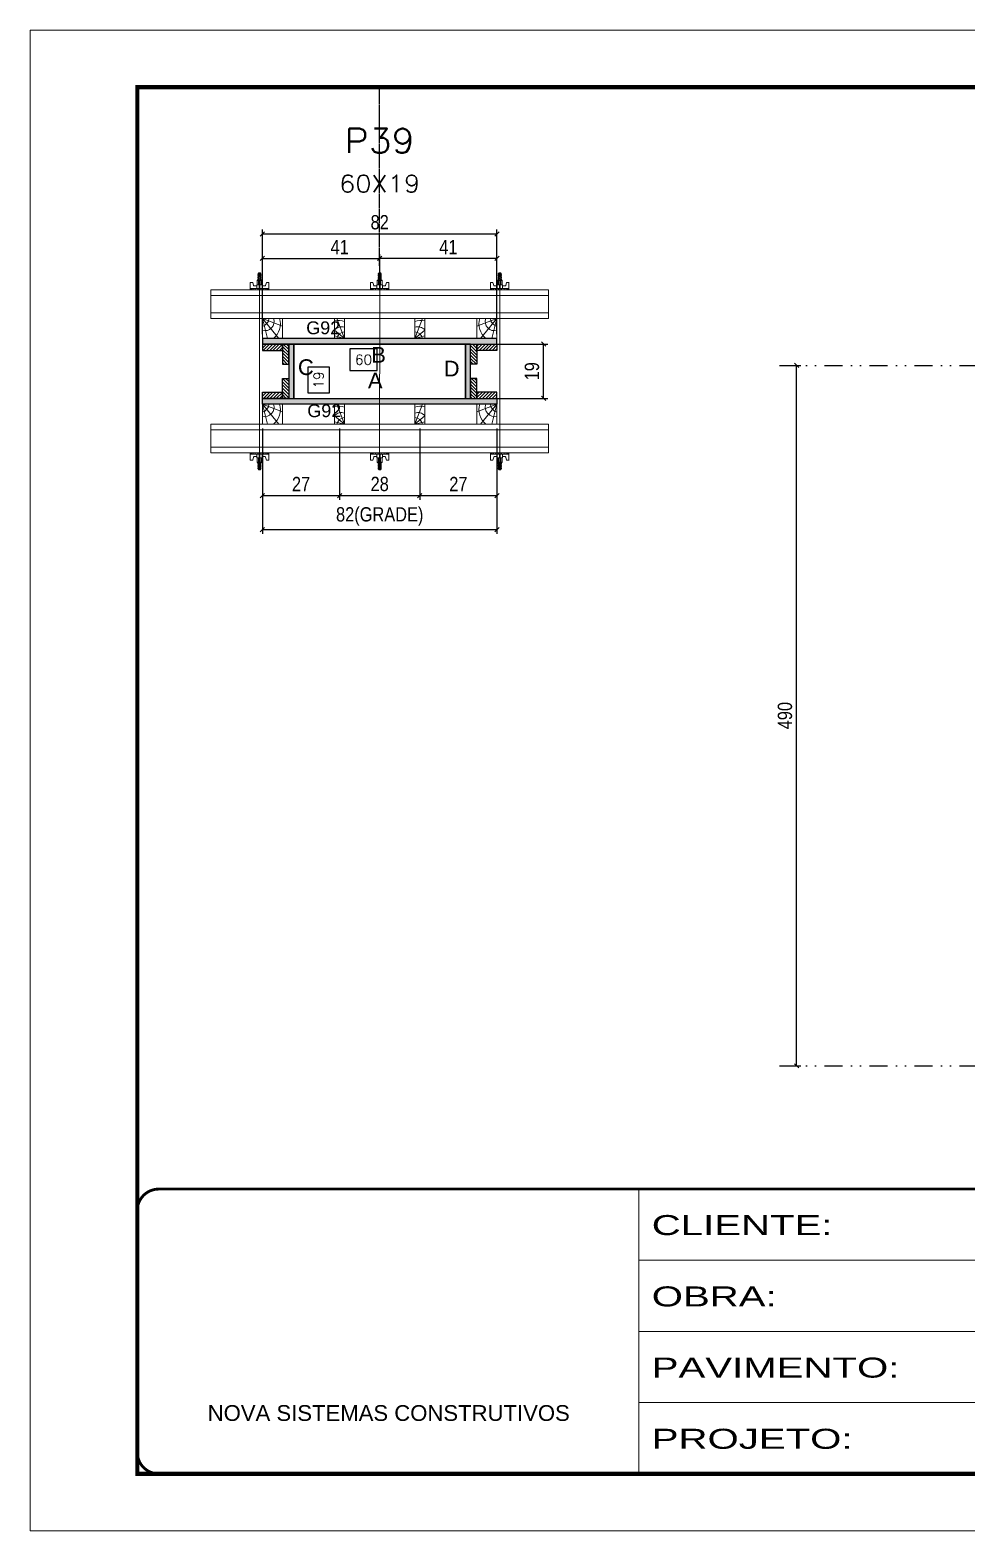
# Model space of a CAD drawing. Header units: millimetres. Extents: x 787 to 8287, y -592 to 17063.
# Drawn here: x 4622 to 5278, y 2854 to 3904 of the extents above; entities that cross this region are included whole.
import ezdxf
from ezdxf.enums import TextEntityAlignment as Align

# ---------------------------------------------------------------- set-up
doc = ezdxf.new("R2010")
doc.units = ezdxf.units.MM
for name, pattern in [('CONTINUO', [0]), ('DASHED', [0.75, 0.5, -0.25]), ('DIVIDE2', [0.625, 0.25, -0.125, 0, -0.125, 0, -0.125]), ('HIDDEN', [0.375, 0.25, -0.125])]:
    doc.linetypes.add(name, pattern=pattern)
for name, color, linetype in [('CHAPA', 1, 'Continuous'), ('COTA', 241, 'Continuous'), ('Cota Seção (2x)', 241, 'Continuous'), ('MEIO_PONT', 93, 'Continuous'), ('Nível', 160, 'Continuous'), ('Painéis', 200, 'Continuous'), ('SARRAFO', 251, 'Continuous'), ('Texto de Titulo', 7, 'Continuous'), ('Texto Qtd Sarr', 242, 'Continuous'), ('TEXTO_GERAL', 7, 'Continuous')]:
    doc.layers.add(name, color=color, linetype=linetype)
for name, color, linetype, lineweight in [('Folhas', 255, 'Continuous', 9), ('Hachura', 251, 'Continuous', 9), ('Madeira', 126, 'Continuous', 18), ('Perfil Metálico', 224, 'Continuous', 18), ('SARRAFO DE PRESSAO', 251, 'DASHED', 9), ('Texto Seção', 7, 'Continuous', 15)]:
    doc.layers.add(name, color=color, linetype=linetype, lineweight=lineweight)
doc.styles.add('ARIAL', font='arial.ttf')
doc.styles.add('COTA TECNICA 2X', font='techl___.ttf', dxfattribs={"height": 10})
doc.styles.add('COTA TECNICA-50', font='techl___.ttf', dxfattribs={"height": 10})
doc.styles.add('ROMANS', font='romans.shx')
doc.styles.add('SANSSERIF', font='sas_____.pfb')
doc.styles.add('Tecnologia', font='')
doc.styles.get('Tecnologia').set_extended_font_data('Forgotten Futurist')
doc.dimstyles.new('COTA PAINEL-50', dxfattribs={"dimtxt": 10, "dimasz": 3, "dimexe": 3, "dimexo": 3, "dimgap": 3, "dimtad": 1, "dimdec": 1, "dimzin": 12, "dimdsep": 46, "dimtxsty": 'COTA TECNICA-50', "dimblk1": 'OBLIQUE', "dimblk2": 'OBLIQUE', "dimsah": 1, "dimcen": 0.9, "dimclrd": 4, "dimclre": 4, "dimclrt": 240, "dimadec": 1, "dimazin": 3, "dimtfac": 1, "dimtdec": 1, "dimtmove": 0, "dimatfit": 3, "dimfxl": 0, "dimtolj": 1, "dimtzin": 12, "dimarcsym": 0})
doc.dimstyles.new('SECAO PILAR', dxfattribs={"dimtxt": 10, "dimasz": 3, "dimexe": 3, "dimexo": 3, "dimgap": 3, "dimtad": 1, "dimdec": 1, "dimlfac": 0.5, "dimzin": 12, "dimdsep": 46, "dimtxsty": 'COTA TECNICA 2X', "dimblk1": 'OBLIQUE', "dimblk2": 'OBLIQUE', "dimsah": 1, "dimcen": 0.9, "dimclrd": 256, "dimclre": 256, "dimclrt": 256, "dimadec": 1, "dimazin": 3, "dimtfac": 1, "dimtdec": 1, "dimtmove": 0, "dimatfit": 3, "dimfxl": 0, "dimtolj": 1, "dimtzin": 12, "dimarcsym": 0})
doc.dimstyles.new('SECÇÃO 2', dxfattribs={"dimtxt": 7, "dimasz": 6, "dimexe": 0.18, "dimexo": 2, "dimgap": -4, "dimtad": 3, "dimdec": 1, "dimlfac": 0.5, "dimzin": 12, "dimdsep": 46, "dimtxsty": 'ROMANS', "dimblk": 'ARCHTICK', "dimcen": 0.09, "dimse1": 1, "dimse2": 1, "dimsd1": 1, "dimsd2": 1, "dimclrd": 180, "dimclre": 5, "dimclrt": 1, "dimadec": 0, "dimazin": 3, "dimtfac": 1, "dimtdec": 1, "dimtofl": 0, "dimtmove": 0, "dimatfit": 3, "dimldrblk": 'ARCHTICK', "dimfxl": 0, "dimtolj": 1, "dimtzin": 0, "dimarcsym": 0})
pattern_1 = [(225, (-4553.9807, -19245.0462), (1.12253202, -1.12253202), [])]
pattern_2 = [(225, (-4338.9807, -19245.0462), (1.12253202, -1.12253202), [])]
pattern_3 = [(135, (-17960.837, 13149.3138), (-1.12253202, -1.12253202), [])]
pattern_4 = [(135, (-17980.837, 13149.3138), (-1.12253202, -1.12253202), [])]

# ---------------------------------------------------------------- blocks, each defined once
blk = doc.blocks.new('9999999999')
at = {"color": 30, "linetype": 'CONTINUO'}
for p, q in [((98564.6, 34230.2), (98564.6, 34429.4)), ((98564.6, 34379.6), (99584, 34379.6)), ((98564.6, 34329.8), (99488, 34329.8)), ((98564.6, 34280), (99488, 34280))]:
    blk.add_line(p, q, dxfattribs=at)
at = {"color": 30, "linetype": 'CONTINUO', "const_width": 2}
blk.add_lwpolyline([(99584, 34230.2), (99584, 34414.4, 0.414214), (99569, 34429.4), (98229, 34429.4, 0.414214), (98214, 34414.4), (98214, 34245.2, 0.414214), (98229, 34230.2), (99584, 34230.2)], format="xyb", dxfattribs=at)
at = {"layer": 'Folhas'}
blk.add_lwpolyline([(98139, 34190.2), (99624, 34190.2), (99624, 35240.2), (98139, 35240.2)], close=True, dxfattribs=at)
at = {"layer": 'Folhas', "color": 30, "const_width": 3}
blk.add_lwpolyline([(98214, 34230.2), (99584, 34230.2), (99584, 35200.2), (98214, 35200.2)], close=True, dxfattribs=at)
at = {"color": 7, "linetype": 'Continuous', "ltscale": 5, "style": 'ARIAL'}
blk.add_text('NOVA SISTEMAS CONSTRUTIVOS', height=11.059, dxfattribs=at).set_placement((98263.2, 34267.2))
at = {"layer": 'Folhas', "color": 7, "style": 'Tecnologia', "width": 1.5}
for s, p in [('CLIENTE:', (98573.7, 34397.2)), ('OBRA:', (98573.7, 34347.3)), ('PAVIMENTO:', (98573.7, 34297.5)), ('PROJETO:', (98573.7, 34247.7))]:
    blk.add_text(s, height=14, dxfattribs=at).set_placement(p)
blk = doc.blocks.new('titulo1')
at = {"layer": 'Defpoints', "color": 252, "linetype": 'HIDDEN', "ltscale": 2}
blk.add_line((0, 0), (0, 125), dxfattribs=at)
at = {"layer": 'Defpoints', "style": 'ROMANS', "oblique": 15}
blk.add_attdef('FOLHA', text='', height=10, dxfattribs=at).set_placement((0, 15.6), align=Align.MIDDLE_CENTER)
at = {"layer": 'Texto Qtd Sarr', "color": 3, "style": 'ROMANS', "oblique": 15}
for tag, height, p in [('TITULO', 17, (0, 71.4)), ('SEÇÃO', 12, (0, 41.5))]:
    blk.add_attdef(tag, text='', height=height, dxfattribs=at).set_placement(p, align=Align.MIDDLE_CENTER)
blk = doc.blocks.new('*D418')
at = {"layer": 'Cota Seção (2x)', "color": 180, "lineweight": -2}
for p, q in [((4865.2, 3681), (4846.2, 3681)), ((4846.2, 3681), (4846.2, 3666)), ((4865.2, 3666), (4865.2, 3681)), ((4846.2, 3666), (4865.2, 3666))]:
    blk.add_line(p, q, dxfattribs=at)
at = {"layer": 'Defpoints', "color": 0}
for p in [(4927, 3662), (4807, 3646.4), (4927, 3646.4)]:
    blk.add_point(p, dxfattribs=at)
at = {"layer": 'Cota Seção (2x)', "color": 1, "insert": (4855.7, 3673.5), "char_height": 7, "attachment_point": 5, "style": 'ROMANS'}
blk.add_mtext('\\A1;60', dxfattribs=at)
blk = doc.blocks.new('_ArchTick')
at = {"color": 0, "linetype": 'ByBlock', "const_width": 0.15}
blk.add_lwpolyline([(-0.5, -0.5), (0.5, 0.5)], dxfattribs=at)
blk = doc.blocks.new('*D419')
at = {"layer": 'Cota Seção (2x)', "color": 180, "lineweight": -2}
for p, q in [((4831.8, 3668.3), (4816.8, 3668.3)), ((4816.8, 3668.3), (4816.8, 3650.3)), ((4831.8, 3650.3), (4831.8, 3668.3)), ((4816.8, 3650.3), (4831.8, 3650.3))]:
    blk.add_line(p, q, dxfattribs=at)
at = {"layer": 'Defpoints', "color": 0}
for p in [(4807, 3684.4), (4835.8, 3684.4), (4807, 3646.4)]:
    blk.add_point(p, dxfattribs=at)
at = {"layer": 'Cota Seção (2x)', "color": 1, "insert": (4824.3, 3659.3), "char_height": 7, "attachment_point": 5, "rotation": 90, "style": 'ROMANS'}
blk.add_mtext('\\A1;19', dxfattribs=at)
blk = doc.blocks.new('_Oblique')
at = {"color": 0, "linetype": 'ByBlock', "lineweight": -2}
blk.add_line((-0.5, -0.5), (0.5, 0.5), dxfattribs=at)
blk = doc.blocks.new('*D1265')
at = {"layer": 'Cota Seção (2x)', "lineweight": -2}
for p, q in [((4933.6, 3684.4), (4984.6, 3684.4)), ((4981.6, 3646.4), (4981.6, 3684.4)), ((4933.6, 3646.4), (4984.6, 3646.4))]:
    blk.add_line(p, q, dxfattribs=at)
at = {"layer": 'Defpoints', "color": 0}
for p in [(4930.6, 3684.4), (4981.6, 3684.4), (4930.6, 3646.4)]:
    blk.add_point(p, dxfattribs=at)
at = {"layer": 'Cota Seção (2x)', "lineweight": -2, "xscale": 3, "yscale": 3, "zscale": 3}
for p, rotation in [((4981.6, 3684.4), 90), ((4981.6, 3646.4), 270)]:
    blk.add_blockref('_Oblique', p, dxfattribs=dict(at, rotation=rotation))
at = {"layer": 'Cota Seção (2x)', "insert": (4973.5, 3665.4), "char_height": 10, "attachment_point": 5, "rotation": 90, "style": 'COTA TECNICA 2X'}
blk.add_mtext('\\A1;19', dxfattribs=at)
blk = doc.blocks.new('*D420')
at = {"layer": 'Cota Seção (2x)', "lineweight": -2}
for p, q in [((4785, 3625.4), (4785, 3551.6)), ((4949, 3625.4), (4949, 3551.6)), ((4785, 3554.6), (4949, 3554.6))]:
    blk.add_line(p, q, dxfattribs=at)
at = {"layer": 'Defpoints', "color": 0}
for p in [(4785, 3628.4), (4949, 3628.4), (4949, 3554.6)]:
    blk.add_point(p, dxfattribs=at)
at = {"layer": 'Cota Seção (2x)', "lineweight": -2, "xscale": 3, "yscale": 3, "zscale": 3, "rotation": 180}
blk.add_blockref('_Oblique', (4785, 3554.6), dxfattribs=at)
at = {"layer": 'Cota Seção (2x)', "lineweight": -2, "xscale": 3, "yscale": 3, "zscale": 3}
blk.add_blockref('_Oblique', (4949, 3554.6), dxfattribs=at)
at = {"layer": 'Cota Seção (2x)', "insert": (4867, 3563.8), "char_height": 10, "attachment_point": 5, "style": 'COTA TECNICA 2X'}
blk.add_mtext('\\A1;82(GRADE)', dxfattribs=at)
blk = doc.blocks.new('*D421')
at = {"layer": 'Cota Seção (2x)', "lineweight": -2}
for p, q in [((4895, 3625.4), (4895, 3575.4)), ((4949, 3625.4), (4949, 3575.4)), ((4895, 3578.4), (4949, 3578.4))]:
    blk.add_line(p, q, dxfattribs=at)
at = {"layer": 'Defpoints', "color": 0}
for p in [(4895, 3628.4), (4949, 3628.4), (4949, 3578.4)]:
    blk.add_point(p, dxfattribs=at)
at = {"layer": 'Cota Seção (2x)', "lineweight": -2, "xscale": 3, "yscale": 3, "zscale": 3, "rotation": 180}
blk.add_blockref('_Oblique', (4895, 3578.4), dxfattribs=at)
at = {"layer": 'Cota Seção (2x)', "lineweight": -2, "xscale": 3, "yscale": 3, "zscale": 3}
blk.add_blockref('_Oblique', (4949, 3578.4), dxfattribs=at)
at = {"layer": 'Cota Seção (2x)', "insert": (4922, 3586.5), "char_height": 10, "attachment_point": 5, "style": 'COTA TECNICA 2X'}
blk.add_mtext('\\A1;27', dxfattribs=at)
blk = doc.blocks.new('*D422')
at = {"layer": 'Cota Seção (2x)', "lineweight": -2}
for p, q in [((4785, 3625.4), (4785, 3575.4)), ((4839, 3625.4), (4839, 3575.4)), ((4785, 3578.4), (4839, 3578.4))]:
    blk.add_line(p, q, dxfattribs=at)
at = {"layer": 'Defpoints', "color": 0}
for p in [(4785, 3628.4), (4839, 3628.4), (4839, 3578.4)]:
    blk.add_point(p, dxfattribs=at)
at = {"layer": 'Cota Seção (2x)', "lineweight": -2, "xscale": 3, "yscale": 3, "zscale": 3, "rotation": 180}
blk.add_blockref('_Oblique', (4785, 3578.4), dxfattribs=at)
at = {"layer": 'Cota Seção (2x)', "lineweight": -2, "xscale": 3, "yscale": 3, "zscale": 3}
blk.add_blockref('_Oblique', (4839, 3578.4), dxfattribs=at)
at = {"layer": 'Cota Seção (2x)', "insert": (4812, 3586.5), "char_height": 10, "attachment_point": 5, "style": 'COTA TECNICA 2X'}
blk.add_mtext('\\A1;27', dxfattribs=at)
blk = doc.blocks.new('*D423')
at = {"layer": 'Cota Seção (2x)', "lineweight": -2}
for p, q in [((4839, 3625.4), (4839, 3575.4)), ((4895, 3625.4), (4895, 3575.4)), ((4839, 3578.4), (4895, 3578.4))]:
    blk.add_line(p, q, dxfattribs=at)
at = {"layer": 'Defpoints', "color": 0}
for p in [(4839, 3628.4), (4895, 3628.4), (4895, 3578.4)]:
    blk.add_point(p, dxfattribs=at)
at = {"layer": 'Cota Seção (2x)', "lineweight": -2, "xscale": 3, "yscale": 3, "zscale": 3, "rotation": 180}
blk.add_blockref('_Oblique', (4839, 3578.4), dxfattribs=at)
at = {"layer": 'Cota Seção (2x)', "lineweight": -2, "xscale": 3, "yscale": 3, "zscale": 3}
blk.add_blockref('_Oblique', (4895, 3578.4), dxfattribs=at)
at = {"layer": 'Cota Seção (2x)', "insert": (4867, 3586.5), "char_height": 10, "attachment_point": 5, "style": 'COTA TECNICA 2X'}
blk.add_mtext('\\A1;28', dxfattribs=at)
blk = doc.blocks.new('*D424')
at = {"layer": 'Cota Seção (2x)', "lineweight": -2}
for p, q in [((4785, 3691.4), (4785, 3764.5)), ((4785, 3761.5), (4949, 3761.5)), ((4949, 3691.4), (4949, 3764.5))]:
    blk.add_line(p, q, dxfattribs=at)
at = {"layer": 'Defpoints', "color": 0}
for p in [(4949, 3761.5), (4785, 3688.4), (4949, 3688.4)]:
    blk.add_point(p, dxfattribs=at)
at = {"layer": 'Cota Seção (2x)', "lineweight": -2, "xscale": 3, "yscale": 3, "zscale": 3, "rotation": 180}
blk.add_blockref('_Oblique', (4785, 3761.5), dxfattribs=at)
at = {"layer": 'Cota Seção (2x)', "lineweight": -2, "xscale": 3, "yscale": 3, "zscale": 3}
blk.add_blockref('_Oblique', (4949, 3761.5), dxfattribs=at)
at = {"layer": 'Cota Seção (2x)', "insert": (4867, 3769.6), "char_height": 10, "attachment_point": 5, "style": 'COTA TECNICA 2X'}
blk.add_mtext('\\A1;82', dxfattribs=at)
blk = doc.blocks.new('*D425')
at = {"layer": 'Cota Seção (2x)', "lineweight": -2}
for p, q in [((4785, 3725.4), (4785, 3747.3)), ((4785, 3744.3), (4867, 3744.3)), ((4867, 3725.4), (4867, 3747.3))]:
    blk.add_line(p, q, dxfattribs=at)
at = {"layer": 'Defpoints', "color": 0}
for p in [(4867, 3744.3), (4785, 3722.4), (4867, 3722.4)]:
    blk.add_point(p, dxfattribs=at)
at = {"layer": 'Cota Seção (2x)', "lineweight": -2, "xscale": 3, "yscale": 3, "zscale": 3, "rotation": 180}
blk.add_blockref('_Oblique', (4785, 3744.3), dxfattribs=at)
at = {"layer": 'Cota Seção (2x)', "lineweight": -2, "xscale": 3, "yscale": 3, "zscale": 3}
blk.add_blockref('_Oblique', (4867, 3744.3), dxfattribs=at)
at = {"layer": 'Cota Seção (2x)', "insert": (4839, 3752.3), "char_height": 10, "attachment_point": 5, "style": 'COTA TECNICA 2X'}
blk.add_mtext('\\A1;41', dxfattribs=at)
blk = doc.blocks.new('*D426')
at = {"layer": 'Cota Seção (2x)', "lineweight": -2}
for p, q in [((4867, 3725.4), (4867, 3747.3)), ((4949, 3744.3), (4867, 3744.3)), ((4949, 3725.4), (4949, 3747.3))]:
    blk.add_line(p, q, dxfattribs=at)
at = {"layer": 'Defpoints', "color": 0}
for p in [(4867, 3744.3), (4867, 3722.4), (4949, 3722.4)]:
    blk.add_point(p, dxfattribs=at)
at = {"layer": 'Cota Seção (2x)', "lineweight": -2, "xscale": 3, "yscale": 3, "zscale": 3, "rotation": 180}
blk.add_blockref('_Oblique', (4867, 3744.3), dxfattribs=at)
at = {"layer": 'Cota Seção (2x)', "lineweight": -2, "xscale": 3, "yscale": 3, "zscale": 3}
blk.add_blockref('_Oblique', (4949, 3744.3), dxfattribs=at)
at = {"layer": 'Cota Seção (2x)', "insert": (4915, 3752.3), "char_height": 10, "attachment_point": 5, "style": 'COTA TECNICA 2X'}
blk.add_mtext('\\A1;41', dxfattribs=at)
blk = doc.blocks.new('C')
at = {"layer": 'Hachura', "color": 0}
for p, q in [((0, 3.22), (0, -3.22)), ((0.45, 3.22), (0, 3.22)), ((0.46, 3.16), (0, 3.16)), ((0.46, 3.05), (0, 3.05)), ((0.46, 2.88), (0, 2.88)), ((0, 2.75), (0, -1.16)), ((0.46, 2.65), (0, 2.65)), ((0.46, 2.23), (0, 2.23)), ((0.46, 1.51), (0, 1.51)), ((0.39, 0.49), (0.17, 0.49)), ((0.45, -3.23), (0.45, 3.22)), ((0.45, 3.22), (2.58, 3.22)), ((1.74, 0.97), (0.45, 0.97)), ((1.45, 0.1), (0.45, 0.1)), ((1.35, 1.94), (1.35, 0.96)), ((2.58, 2.39), (1.47, 2.09)), ((1.74, -0.97), (1.74, 0.97)), ((1.74, 0.97), (1.74, 0.84)), ((1.74, 0.97), (1.74, 0.84)), ((1.74, 0.84), (3.35, 0.84)), ((3.35, 0.45), (1.74, 0.45)), ((2.58, 3.22), (2.58, 2.39)), ((3.32, 0.84), (3.32, -0.84)), ((3.35, 0.84), (3.35, -0.84)), ((3.68, 0.45), (3.35, 0.45)), ((3.84, -0.52), (3.35, 0.45)), ((3.35, 0.06), (3.67, -0.57)), ((3.68, 0.45), (4.16, -0.52)), ((3.72, 0.5), (4.25, -0.57)), ((4.37, -0.55), (3.83, 0.53)), ((4.15, 0.45), (3.93, 0.45)), ((4.42, -0.52), (3.93, 0.45)), ((4.15, 0.45), (4.26, 0.45)), ((4.26, 0.45), (4.74, -0.52)), ((4.3, 0.5), (4.83, -0.57)), ((4.95, -0.55), (4.41, 0.53)), ((4.51, 0.45), (4.84, 0.45)), ((5, -0.52), (4.51, 0.45)), ((4.84, 0.45), (5.32, -0.52)), ((4.88, 0.5), (5.41, -0.57)), ((5.53, -0.55), (4.99, 0.53)), ((5.58, -0.52), (5.09, 0.45)), ((5.42, 0.45), (5.09, 0.45)), ((5.58, -0.52), (5.09, 0.45)), ((5.42, 0.45), (5.74, -0.19)), ((5.46, 0.5), (5.74, -0.07)), ((5.74, 0.19), (5.57, 0.53)), ((5.74, 0.32), (5.68, 0.45)), ((5.68, 0.45), (5.74, 0.45)), ((5.74, 0.45), (5.9, 0.29)), ((5.74, 0.45), (5.74, -0.52)), ((5.9, -0.36), (5.9, 0.29)), ((0.45, 0), (0, 0)), ((0.46, -1.52), (0, -1.52)), ((0.46, -2.23), (0, -2.23)), ((0.46, -2.65), (0, -2.65)), ((0.46, -2.88), (0, -2.88)), ((0.46, -3.05), (0, -3.05)), ((0.46, -3.16), (0, -3.16)), ((0, -3.22), (2.57, -3.22)), ((0.08, -0.48), (0.29, -0.48)), ((0.29, -0.48), (0.4, -0.48)), ((0.45, 0), (0.45, -0.97)), ((0.45, -0.16), (1.45, -0.16)), ((0.45, -0.65), (0.45, -0.32)), ((0.45, -3.23), (0.45, -0.65)), ((0.45, -0.97), (1.74, -0.97)), ((1.35, -1.94), (1.35, -0.97)), ((2.58, -2.39), (1.47, -2.1)), ((3.35, -0.32), (1.74, -0.32)), ((3.35, -0.84), (1.74, -0.84)), ((2.58, -3.23), (2.58, -2.39)), ((3.35, -0.07), (3.58, -0.52)), ((3.35, -0.52), (3.58, -0.52)), ((3.84, -0.52), (4.16, -0.52)), ((4.42, -0.52), (4.74, -0.52)), ((4.63, -0.52), (4.74, -0.52)), ((5, -0.52), (5.32, -0.52)), ((5.58, -0.52), (5.74, -0.52)), ((5.74, -0.52), (5.9, -0.36)), ((5.74, -0.52), (5.74, -0.52))]:
    blk.add_line(p, q, dxfattribs=at)
for centre, radius, start, end in [((1.52, 1.94), 0.161, 104.7436, 180), ((1.44, -0.03), 0.129, 272.695, 87.305), ((3.81, 0.39), 0.143, 25.5688, 154.4312), ((4.39, 0.39), 0.143, 25.5688, 154.4312), ((4.97, 0.39), 0.143, 25.5688, 154.4312), ((5.55, 0.39), 0.143, 25.5688, 154.4312), ((0.17, -0.37), 0.174, 221.744, 317.8592), ((1.52, -1.94), 0.161, 180, 255.2564), ((3.71, -0.4), 0.174, 222.1408, 318.256), ((4.29, -0.4), 0.174, 222.1408, 318.256), ((4.87, -0.4), 0.174, 222.1408, 318.256), ((5.45, -0.4), 0.174, 222.1408, 318.256), ((5.61, -0.4), 0.174, 317.8592, 318.256)]:
    blk.add_arc(centre, radius, start, end, dxfattribs=at)
blk = doc.blocks.new('PONTALETE')
at = {"layer": 'Madeira'}
for q in [(2.71, 7), (7, 5.76), (7, 1.74)]:
    blk.add_line((0, 0), q, dxfattribs=at)
blk.add_lwpolyline([(0, 0), (7, 0), (7, 7), (0, 7)], close=True, dxfattribs=at)
for centre, radius, start, end in [((2.04, 0.06), 6.23, 37.2818, 109.0913), ((1.09, 0.9), 3.19, 343.603, 109.9847), ((-0.21, -0.78), 3.09, 14.6322, 86.0383)]:
    blk.add_arc(centre, radius, start, end, dxfattribs=at)
blk = doc.blocks.new('MEIO PONTALETE')
at = {"layer": 'Madeira'}
for q in [(2.71, 7), (3.5, 2.88), (3.5, 0.87)]:
    blk.add_line((0, 0), q, dxfattribs=at)
blk.add_lwpolyline([(0, 0), (3.5, 0), (3.5, 7), (0, 7)], close=True, dxfattribs=at)
for centre, radius, start, end in [((2.04, 0.06), 6.23, 76.4499, 109.0913), ((1.09, 0.9), 3.19, 40.9063, 109.9847), ((-0.21, -0.78), 3.09, 14.6322, 86.0383)]:
    blk.add_arc(centre, radius, start, end, dxfattribs=at)
blk = doc.blocks.new('*D1379')
at = {"layer": 'COTA', "color": 4, "lineweight": -2}
for p, q in [((5149.7, 3669.5), (5161.5, 3669.5)), ((5158.5, 3179.5), (5158.5, 3669.5)), ((5149.7, 3179.5), (5161.5, 3179.5))]:
    blk.add_line(p, q, dxfattribs=at)
at = {"layer": 'Defpoints', "color": 0}
for p in [(5146.7, 3669.5), (5158.5, 3669.5), (5146.7, 3179.5)]:
    blk.add_point(p, dxfattribs=at)
at = {"layer": 'COTA', "color": 4, "lineweight": -2, "xscale": 3, "yscale": 3, "zscale": 3}
for p, rotation in [((5158.5, 3669.5), 90), ((5158.5, 3179.5), 270)]:
    blk.add_blockref('_Oblique', p, dxfattribs=dict(at, rotation=rotation))
at = {"layer": 'COTA', "color": 240, "insert": (5150.4, 3424.5), "char_height": 10, "attachment_point": 5, "rotation": 90, "style": 'COTA TECNICA-50'}
blk.add_mtext('\\A1;490', dxfattribs=at)

msp = doc.modelspace()

# ---------------------------------------------------------------- hatches: boundary and pattern name
at = {"layer": 'Hachura'}
h = msp.add_hatch(color=256, dxfattribs=at)
h.dxf.hatch_style = 1
h.paths.add_polyline_path([(4948.97, 3684.36), (4948.97, 3688.36), (4784.97, 3688.36), (4784.97, 3684.36)])
h = msp.add_hatch(color=256, dxfattribs=at)
h.dxf.hatch_style = 1
h.paths.add_polyline_path([(4948.97, 3684.36), (4948.97, 3688.36), (4784.97, 3688.36), (4784.97, 3684.36)])
h = msp.add_hatch(dxfattribs=at)
h.set_pattern_fill('ANSI31', color=256, scale=0.5, angle=180, style=0)
h.set_pattern_definition(pattern_2)
h.paths.add_polyline_path([(4798.97, 3684.36), (4798.97, 3679.96), (4784.97, 3679.96), (4784.97, 3684.36)])
h = msp.add_hatch(dxfattribs=at)
h.set_pattern_fill('ANSI31', color=256, scale=0.5, angle=90, style=0)
h.set_pattern_definition(pattern_4)
h.paths.add_polyline_path([(4803.37, 3670.36), (4798.97, 3670.36), (4798.97, 3684.36), (4803.37, 3684.36)])
h = msp.add_hatch(color=256, dxfattribs=at)
h.dxf.hatch_style = 1
h.paths.add_polyline_path([(4803.37, 3646.36), (4806.97, 3646.36), (4806.97, 3684.36), (4803.37, 3684.36)])
h = msp.add_hatch(color=256, dxfattribs=at)
h.dxf.hatch_style = 1
h.paths.add_polyline_path([(4803.37, 3646.36), (4806.97, 3646.36), (4806.97, 3684.36), (4803.37, 3684.36)])
h = msp.add_hatch(color=256, dxfattribs=at)
h.dxf.hatch_style = 1
h.paths.add_polyline_path([(4926.97, 3646.36), (4930.57, 3646.36), (4930.57, 3684.36), (4926.97, 3684.36)])
h = msp.add_hatch(color=256, dxfattribs=at)
h.dxf.hatch_style = 1
h.paths.add_polyline_path([(4926.97, 3646.36), (4930.57, 3646.36), (4930.57, 3684.36), (4926.97, 3684.36)])
h = msp.add_hatch(dxfattribs=at)
h.set_pattern_fill('ANSI31', color=256, scale=0.5, angle=90, style=0)
h.set_pattern_definition(pattern_3)
h.paths.add_polyline_path([(4930.57, 3670.36), (4934.97, 3670.36), (4934.97, 3684.36), (4930.57, 3684.36)])
h = msp.add_hatch(dxfattribs=at)
h.set_pattern_fill('ANSI31', color=256, scale=0.5, angle=180, style=0)
h.set_pattern_definition(pattern_1)
h.paths.add_polyline_path([(4934.97, 3684.36), (4934.97, 3679.96), (4948.97, 3679.96), (4948.97, 3684.36)])
h = msp.add_hatch(dxfattribs=at)
h.set_pattern_fill('ANSI31', color=256, scale=0.5, angle=90, style=0)
h.set_pattern_definition(pattern_4)
h.paths.add_polyline_path([(4803.37, 3660.36), (4798.97, 3660.36), (4798.97, 3646.36), (4803.37, 3646.36)])
h = msp.add_hatch(dxfattribs=at)
h.set_pattern_fill('ANSI31', color=256, scale=0.5, angle=90, style=0)
h.set_pattern_definition(pattern_3)
h.paths.add_polyline_path([(4930.57, 3660.36), (4934.97, 3660.36), (4934.97, 3646.36), (4930.57, 3646.36)])
h = msp.add_hatch(dxfattribs=at)
h.set_pattern_fill('ANSI31', color=256, scale=0.5, angle=180, style=0)
h.set_pattern_definition(pattern_2)
h.paths.add_polyline_path([(4798.97, 3646.36), (4798.97, 3650.76), (4784.97, 3650.76), (4784.97, 3646.36)])
h = msp.add_hatch(color=256, dxfattribs=at)
h.dxf.hatch_style = 1
h.paths.add_polyline_path([(4948.97, 3646.36), (4948.97, 3642.36), (4784.97, 3642.36), (4784.97, 3646.36)])
h = msp.add_hatch(color=256, dxfattribs=at)
h.dxf.hatch_style = 1
h.paths.add_polyline_path([(4948.97, 3646.36), (4948.97, 3642.36), (4784.97, 3642.36), (4784.97, 3646.36)])
h = msp.add_hatch(dxfattribs=at)
h.set_pattern_fill('ANSI31', color=256, scale=0.5, angle=180, style=0)
h.set_pattern_definition(pattern_1)
h.paths.add_polyline_path([(4934.97, 3646.36), (4934.97, 3650.76), (4948.97, 3650.76), (4948.97, 3646.36)])

# ---------------------------------------------------------------- linework, layer by layer
at = {"layer": 'CHAPA'}
for points in [[(4948.97, 3684.36), (4948.97, 3688.36), (4784.97, 3688.36), (4784.97, 3684.36)], [(4948.97, 3684.36), (4948.97, 3688.36), (4784.97, 3688.36), (4784.97, 3684.36)], [(4803.37, 3646.36), (4806.97, 3646.36), (4806.97, 3684.36), (4803.37, 3684.36)], [(4803.37, 3646.36), (4806.97, 3646.36), (4806.97, 3684.36), (4803.37, 3684.36)], [(4926.97, 3646.36), (4930.57, 3646.36), (4930.57, 3684.36), (4926.97, 3684.36)], [(4926.97, 3646.36), (4930.57, 3646.36), (4930.57, 3684.36), (4926.97, 3684.36)], [(4948.97, 3646.36), (4948.97, 3642.36), (4784.97, 3642.36), (4784.97, 3646.36)], [(4948.97, 3646.36), (4948.97, 3642.36), (4784.97, 3642.36), (4784.97, 3646.36)]]:
    msp.add_lwpolyline(points, close=True, dxfattribs=at)
at = {"layer": 'Hachura'}
for p, q in [((4782.97, 3597.56), (4782.96, 3729.36)), ((4866.97, 3597.56), (4866.98, 3729.36)), ((4950.97, 3597.56), (4950.98, 3729.36))]:
    msp.add_line(p, q, dxfattribs=at)
at = {"layer": 'Madeira'}
for points in [[(4948.97, 3688.36), (4948.97, 3702.36), (4784.97, 3702.36), (4784.97, 3688.36)], [(4948.97, 3642.36), (4948.97, 3628.36), (4784.97, 3628.36), (4784.97, 3642.36)]]:
    msp.add_lwpolyline(points, close=True, dxfattribs=at)
at = {"layer": 'Nível', "color": 4, "linetype": 'DIVIDE2', "ltscale": 50}
for p, q in [((5146.65, 3669.53), (6067.5, 3669.53)), ((5146.65, 3179.53), (6067.5, 3179.53))]:
    msp.add_line(p, q, dxfattribs=at)
at = {"layer": 'Painéis'}
msp.add_lwpolyline([(4806.97, 3684.36), (4806.97, 3646.36), (4926.97, 3646.36), (4926.97, 3684.36)], close=True, dxfattribs=at)
at = {"layer": 'Perfil Metálico'}
for points in [[(4984.97, 3722.36), (4984.97, 3702.36), (4748.97, 3702.36), (4748.97, 3722.36)], [(4748.97, 3706.36), (4748.97, 3718.36), (4984.97, 3718.36), (4984.97, 3706.36)], [(4984.97, 3608.36), (4984.97, 3628.36), (4748.97, 3628.36), (4748.97, 3608.36)], [(4748.97, 3624.36), (4748.97, 3612.36), (4984.97, 3612.36), (4984.97, 3624.36)]]:
    msp.add_lwpolyline(points, close=True, dxfattribs=at)
at = {"layer": 'SARRAFO'}
for points in [[(4784.97, 3679.96), (4798.97, 3679.96), (4798.97, 3684.36), (4784.97, 3684.36)], [(4798.97, 3684.36), (4798.97, 3670.36), (4803.37, 3670.36), (4803.37, 3684.36)], [(4934.97, 3684.36), (4934.97, 3670.36), (4930.57, 3670.36), (4930.57, 3684.36)], [(4948.97, 3679.96), (4934.97, 3679.96), (4934.97, 3684.36), (4948.97, 3684.36)], [(4798.97, 3646.36), (4798.97, 3660.36), (4803.37, 3660.36), (4803.37, 3646.36)], [(4934.97, 3646.36), (4934.97, 3660.36), (4930.57, 3660.36), (4930.57, 3646.36)], [(4784.97, 3650.76), (4798.97, 3650.76), (4798.97, 3646.36), (4784.97, 3646.36)], [(4948.97, 3650.76), (4934.97, 3650.76), (4934.97, 3646.36), (4948.97, 3646.36)]]:
    msp.add_lwpolyline(points, close=True, dxfattribs=at)

# ---------------------------------------------------------------- block references
at = {"layer": 'Hachura', "linetype": 'Continuous', "yscale": 2, "zscale": 2}
for p, xscale, rotation in [((4782.97, 3722.36), -2, 270), ((4866.97, 3722.36), 2, 90), ((4950.97, 3722.36), 2, 90), ((4782.97, 3608.36), 2, 269.9999999999999), ((4866.97, 3608.36), -2, 90), ((4950.97, 3608.36), -2, 90)]:
    msp.add_blockref('C', p, dxfattribs=dict(at, xscale=xscale, rotation=rotation))
at = {"layer": 'MEIO_PONT', "yscale": 2, "zscale": 2}
for p, xscale, rotation in [((4784.97, 3702.36), 2, 269.9999999999999), ((4948.97, 3702.36), -2, 90), ((4784.97, 3642.36), 2, 269.9999999999999), ((4948.97, 3642.36), -2, 90)]:
    msp.add_blockref('PONTALETE', p, dxfattribs=dict(at, xscale=xscale, rotation=rotation))
at = {"layer": 'MEIO_PONT', "yscale": 1.999999997962732, "zscale": 1.999999997962732}
for p, xscale in [((4842.47, 3688.36), -1.999999997962732), ((4891.47, 3688.36), 1.999999997962732), ((4842.47, 3628.36), -1.999999997962732), ((4891.47, 3628.36), 1.999999997962732)]:
    msp.add_blockref('MEIO PONTALETE', p, dxfattribs=dict(at, xscale=xscale))
at = {"layer": 'SARRAFO DE PRESSAO', "color": 6, "linetype": 'ByBlock'}
msp.add_blockref('9999999999', (-93516.48, -31336.09), dxfattribs=at)
at = {"layer": 'Texto Seção'}
ref = msp.add_blockref('titulo1', (4866.97, 3739.12), dxfattribs=at)
ref.add_attrib('TITULO', 'P39', dxfattribs={"layer": 'Texto de Titulo', "color": 7, "height": 17, "style": 'ROMANS', "width": 1.1}).set_placement((4866.97, 3826.62), align=Align.MIDDLE_CENTER)
ref.add_attrib('SEÇÃO', '60X19', dxfattribs={"layer": 'Texto de Titulo', "color": 7, "height": 12, "style": 'ROMANS', "width": 1.1}).set_placement((4866.97, 3796.62), align=Align.MIDDLE_CENTER)

# ---------------------------------------------------------------- texts
at = {"layer": 'TEXTO_GERAL', "color": 0, "linetype": 'Continuous', "style": 'SANSSERIF'}
for p in [(4815.62, 3695.81), (4816.37, 3637.79)]:
    msp.add_text('G92', height=9, dxfattribs=at).set_placement(p, align=Align.MIDDLE_LEFT)
at = {"layer": 'TEXTO_GERAL', "style": 'ARIAL'}
for s, p in [('B', (4866.23, 3676.91)), ('C', (4815.36, 3668.27)), ('D', (4917.31, 3667.26)), ('A', (4863.89, 3658.94))]:
    msp.add_text(s, height=11, dxfattribs=at).set_placement(p, align=Align.MIDDLE_CENTER)

# ---------------------------------------------------------------- dimensions: what is measured, and where the dimension line sits
at = {"layer": 'COTA'}
dim = msp.add_linear_dim(base=(5158.51, 3669.53), p1=(5146.65, 3179.53), p2=(5146.65, 3669.53), angle=90, dimstyle='COTA PAINEL-50', dxfattribs=at)
dim.commit()
dim.dimension.update_dxf_attribs({"geometry": '*D1379', "text_midpoint": (5150.37, 3424.53)})
at = {"layer": 'Cota Seção (2x)', "color": 241}
for base, p1, p2, picture, middle in [((4948.97, 3761.47), (4784.97, 3688.36), (4948.97, 3688.36), '*D424', (4866.97, 3769.56)), ((4838.97, 3578.43), (4784.97, 3628.36), (4838.97, 3628.36), '*D422', (4811.97, 3586.5)), ((4894.97, 3578.43), (4838.97, 3628.36), (4894.97, 3628.36), '*D423', (4866.97, 3586.52)), ((4948.97, 3578.43), (4894.97, 3628.36), (4948.97, 3628.36), '*D421', (4921.97, 3586.5))]:
    dim = msp.add_linear_dim(base=base, p1=p1, p2=p2, dimstyle='SECAO PILAR', dxfattribs=at)
    dim.commit()
    dim.dimension.update_dxf_attribs({"geometry": picture, "text_midpoint": middle})
for base, p1, p2, dimstyle, picture, middle in [((4866.97, 3744.27), (4784.97, 3722.36), (4866.97, 3722.36), 'SECAO PILAR', '*D425', (4838.97, 3744.27)), ((4926.97, 3662.02), (4806.97, 3646.36), (4926.97, 3646.36), 'SECÇÃO 2', '*D418', (4855.74, 3662.02))]:
    dim = msp.add_linear_dim(base=base, p1=p1, p2=p2, dimstyle=dimstyle, dxfattribs=at)
    dim.commit()
    dim.dimension.update_dxf_attribs({"geometry": picture, "text_midpoint": middle, "dimtype": 160})
for base, p1, p2, angle, dimstyle, picture, middle in [((4866.97, 3744.27), (4948.97, 3722.36), (4866.97, 3722.36), 180, 'SECAO PILAR', '*D426', (4914.97, 3744.27)), ((4835.76, 3684.36), (4806.97, 3646.36), (4806.97, 3684.36), 90, 'SECÇÃO 2', '*D419', (4835.76, 3659.28))]:
    dim = msp.add_linear_dim(base=base, p1=p1, p2=p2, angle=angle, dimstyle=dimstyle, dxfattribs=at)
    dim.commit()
    dim.dimension.update_dxf_attribs({"geometry": picture, "text_midpoint": middle, "dimtype": 160})
dim = msp.add_linear_dim(base=(4981.61, 3684.36), p1=(4930.57, 3646.36), p2=(4930.57, 3684.36), angle=90, dimstyle='SECAO PILAR', dxfattribs=at)
dim.commit()
dim.dimension.update_dxf_attribs({"geometry": '*D1265', "text_midpoint": (4973.52, 3665.36)})
dim = msp.add_linear_dim(base=(4948.97, 3554.58), p1=(4784.97, 3628.36), p2=(4948.97, 3628.36), text='<>(GRADE)', dimstyle='SECAO PILAR', dxfattribs=at)
dim.commit()
dim.dimension.update_dxf_attribs({"geometry": '*D420', "text_midpoint": (4866.97, 3563.81)})

doc.saveas('drawing.dxf')
